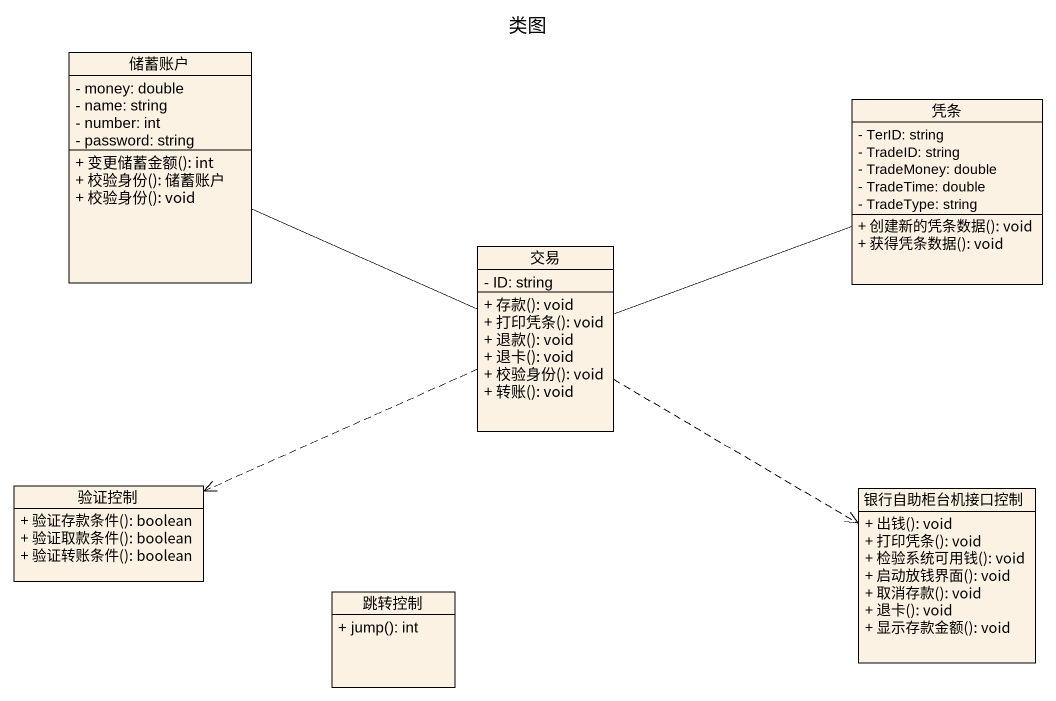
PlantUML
@startuml
title 类图
hide circle
hide empty members
skinparam classAttributeIconSize 0
class 储蓄账户 {
  - money: double
  - name: string
  - number: int
  - password: string
  + 变更储蓄金额(): int
  + 校验身份(): 储蓄账户
  + 校验身份(): void
}
class 凭条 {
  - TerID: string
  - TradeID: string
  - TradeMoney: double
  - TradeTime: double
  - TradeType: string
  + 创建新的凭条数据(): void
  + 获得凭条数据(): void
}
class 交易 {
  - ID: string
  + 存款(): void
  + 打印凭条(): void
  + 退款(): void
  + 退卡(): void
  + 校验身份(): void
  + 转账(): void
}
class 验证控制 {
  + 验证存款条件(): boolean
  + 验证取款条件(): boolean
  + 验证转账条件(): boolean
}
class 银行自助柜台机接口控制 {
  + 出钱(): void
  + 打印凭条(): void
  + 检验系统可用钱(): void
  + 启动放钱界面(): void
  + 取消存款(): void
  + 退卡(): void
  + 显示存款金额(): void
}
class 跳转控制 {
  + jump(): int
}
储蓄账户 -right- 交易
凭条 -left- 交易
交易 .left.> 验证控制
交易 .right.> 银行自助柜台机接口控制
@enduml
